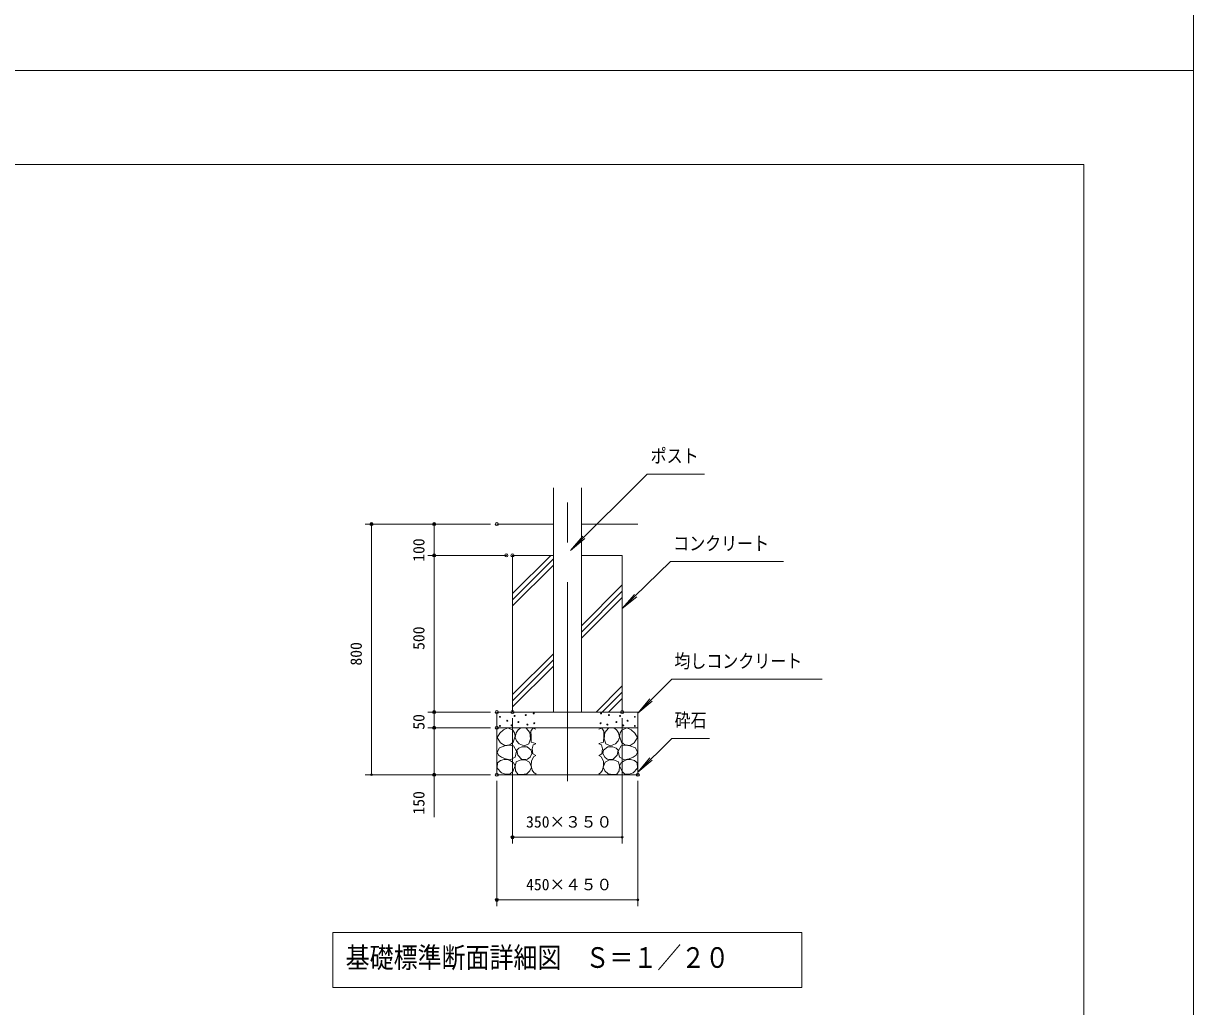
# Model space of a CAD drawing. Units: millimetres on the paper, scale 1:50, with parts at other scales. Extents: x 0 to 420, y -297 to 594.
# Drawn here: x 233.3 to 420, y -149.4 to 7.5 of the extents above; entities that cross this region are included whole.
import ezdxf
from ezdxf.enums import TextEntityAlignment as Align

# ---------------------------------------------------------------- set-up
doc = ezdxf.new("R2010")
doc.units = ezdxf.units.MM
doc.header["$PDMODE"] = 32
doc.header["$PDSIZE"] = 0.5
doc.linetypes.add('USER1', pattern=[50.8, 31.75, -6.35, 6.35, -6.35])
doc.layers.add('0_2', color=7, linetype='Continuous', lineweight=9)
doc.layers.add('DEFPOINTS_5', color=7, linetype='Continuous', lineweight=9)
doc.styles.add('ＭＳ ゴシック', font='')
doc.styles.get('ＭＳ ゴシック').set_extended_font_data('MS Gothic')

# ---------------------------------------------------------------- blocks, each defined once
blk = doc.blocks.new('-000-_DOTSMALL')
at = {"color": 7, "linetype": 'Continuous', "lineweight": 9}
blk.add_circle((0, 0), 0.0625, dxfattribs=at)
blk.add_circle((0, 0), 0.0625, dxfattribs=at)

msp = doc.modelspace()

# ---------------------------------------------------------------- linework, layer by layer
at = {"layer": '0_2'}
for p, q in [((402.5, -15), (17.5, -15)), ((402.5, -282), (402.5, -15)), ((317.844, -102.425), (317.844, -66.618)), ((322.299, -102.425), (322.299, -66.618)), ((317.844, -72.425), (308.821, -72.425)), ((331.321, -72.425), (322.299, -72.425)), ((311.321, -77.425), (311.321, -102.425)), ((317.844, -77.425), (311.321, -77.425)), ((328.821, -77.425), (322.299, -77.425)), ((328.821, -77.425), (328.821, -102.425)), ((308.821, -102.425), (308.821, -112.425)), ((331.321, -102.425), (308.821, -102.425)), ((331.321, -102.425), (331.321, -112.425)), ((331.321, -104.925), (308.821, -104.925)), ((308.872, -106.517), (309.288, -105.792)), ((309.288, -105.792), (309.886, -105.285)), ((309.886, -105.285), (310.574, -104.959)), ((310.574, -104.959), (311.389, -105.303)), ((311.389, -105.303), (311.659, -105.765)), ((311.733, -106.299), (311.425, -107.223)), ((311.659, -105.765), (311.733, -106.299)), ((311.764, -106.484), (311.915, -105.729)), ((311.915, -105.729), (312.225, -105.272)), ((312.225, -105.272), (312.67, -104.974)), ((312.67, -104.974), (313.511, -105.017)), ((313.511, -105.017), (314.093, -105.707)), ((314.093, -105.707), (314.18, -106.678)), ((314.564, -104.977), (314.238, -105.484)), ((314.238, -105.484), (314.275, -106.299)), ((314.275, -106.299), (314.311, -107.241)), ((315.035, -105.14), (314.564, -104.977)), ((325.108, -105.14), (325.578, -104.977)), ((325.578, -104.977), (325.904, -105.484)), ((325.868, -106.299), (325.832, -107.241)), ((325.904, -105.484), (325.868, -106.299)), ((326.049, -105.707), (325.963, -106.678)), ((326.632, -105.017), (326.049, -105.707)), ((327.473, -104.974), (326.632, -105.017)), ((327.918, -105.272), (327.473, -104.974)), ((328.228, -105.729), (327.918, -105.272)), ((328.379, -106.484), (328.228, -105.729)), ((328.484, -105.765), (328.41, -106.299)), ((328.41, -106.299), (328.718, -107.223)), ((328.754, -105.303), (328.484, -105.765)), ((329.569, -104.959), (328.754, -105.303)), ((330.257, -105.285), (329.569, -104.959)), ((330.855, -105.792), (330.257, -105.285)), ((331.271, -106.517), (330.855, -105.792)), ((309.397, -107.332), (308.872, -106.517)), ((308.872, -108.817), (309.216, -108.128)), ((309.216, -108.128), (310.085, -107.839)), ((310.067, -107.784), (309.397, -107.332)), ((310.9, -107.658), (310.067, -107.784)), ((310.085, -107.839), (310.819, -107.704)), ((310.819, -107.704), (311.461, -107.802)), ((311.425, -107.223), (310.9, -107.658)), ((311.461, -107.802), (311.95, -108.654)), ((311.97, -107.045), (311.764, -106.484)), ((312.389, -107.498), (311.97, -107.045)), ((311.98, -108.533), (312.299, -108.177)), ((312.299, -108.177), (312.821, -107.972)), ((313.166, -107.843), (312.389, -107.498)), ((312.821, -107.972), (313.64, -107.972)), ((313.921, -107.498), (313.166, -107.843)), ((313.64, -107.972), (314.287, -108.533)), ((314.18, -106.678), (313.921, -107.498)), ((314.311, -107.241), (315.053, -107.458)), ((314.637, -107.658), (314.456, -108.309)), ((315.035, -107.476), (314.637, -107.658)), ((325.832, -107.241), (325.09, -107.458)), ((325.108, -107.476), (325.506, -107.658)), ((325.506, -107.658), (325.687, -108.309)), ((326.502, -107.972), (325.855, -108.533)), ((325.963, -106.678), (326.222, -107.498)), ((326.222, -107.498), (326.977, -107.843)), ((327.322, -107.972), (326.502, -107.972)), ((326.977, -107.843), (327.753, -107.498)), ((327.844, -108.177), (327.322, -107.972)), ((327.753, -107.498), (328.173, -107.045)), ((328.163, -108.533), (327.844, -108.177)), ((328.173, -107.045), (328.379, -106.484)), ((328.681, -107.802), (328.192, -108.654)), ((329.324, -107.704), (328.681, -107.802)), ((328.718, -107.223), (329.243, -107.658)), ((329.243, -107.658), (330.076, -107.784)), ((330.058, -107.839), (329.324, -107.704)), ((330.927, -108.128), (330.058, -107.839)), ((330.076, -107.784), (330.746, -107.332)), ((330.746, -107.332), (331.271, -106.517)), ((331.271, -108.817), (330.927, -108.128)), ((309.107, -109.29), (308.872, -108.817)), ((309.578, -109.65), (309.107, -109.29)), ((309.386, -110.174), (309.976, -110.012)), ((310.212, -109.921), (309.578, -109.65)), ((309.976, -110.012), (310.493, -110.026)), ((310.954, -110.066), (310.212, -109.921)), ((310.493, -110.026), (310.991, -110.193)), ((311.733, -109.613), (310.954, -110.066)), ((311.95, -108.654), (311.733, -109.613)), ((311.915, -110.388), (312.562, -110.107)), ((312.152, -109.288), (311.98, -108.533)), ((312.799, -110), (312.152, -109.288)), ((312.562, -110.107), (313.36, -110.064)), ((313.727, -109.956), (312.799, -110)), ((313.36, -110.064), (314.05, -110.453)), ((314.115, -109.655), (313.727, -109.956)), ((314.395, -109.029), (314.115, -109.655)), ((314.287, -108.533), (314.395, -109.029)), ((314.673, -109.559), (314.329, -110.247)), ((314.456, -108.309), (314.564, -109.124)), ((314.564, -109.124), (315.017, -109.342)), ((315.035, -109.342), (314.673, -109.559)), ((325.108, -109.342), (325.47, -109.559)), ((325.578, -109.124), (325.126, -109.342)), ((325.47, -109.559), (325.814, -110.247)), ((325.687, -108.309), (325.578, -109.124)), ((325.855, -108.533), (325.747, -109.029)), ((325.747, -109.029), (326.028, -109.655)), ((326.028, -109.655), (326.416, -109.956)), ((326.783, -110.064), (326.093, -110.453)), ((326.416, -109.956), (327.344, -110)), ((327.581, -110.107), (326.783, -110.064)), ((327.344, -110), (327.991, -109.288)), ((328.228, -110.388), (327.581, -110.107)), ((327.991, -109.288), (328.163, -108.533)), ((328.192, -108.654), (328.41, -109.613)), ((328.41, -109.613), (329.188, -110.066)), ((329.65, -110.026), (329.152, -110.193)), ((329.188, -110.066), (329.931, -109.921)), ((330.166, -110.012), (329.65, -110.026)), ((329.931, -109.921), (330.565, -109.65)), ((330.757, -110.174), (330.166, -110.012)), ((330.565, -109.65), (331.036, -109.29)), ((331.036, -109.29), (331.271, -108.817)), ((308.872, -111.406), (308.944, -110.555)), ((309.578, -112.113), (308.872, -111.406)), ((308.944, -110.555), (309.386, -110.174)), ((311.353, -111.913), (310.882, -112.348)), ((310.991, -110.193), (311.475, -110.533)), ((311.733, -110.99), (311.353, -111.913)), ((311.475, -110.533), (311.733, -110.99)), ((311.742, -111.078), (311.915, -110.388)), ((311.802, -111.819), (311.742, -111.078)), ((312.174, -112.351), (311.802, -111.819)), ((314.093, -111.811), (313.576, -112.286)), ((314.05, -110.453), (314.352, -111.251)), ((314.352, -111.251), (314.093, -111.811)), ((314.329, -110.247), (314.293, -110.972)), ((314.293, -110.972), (314.474, -111.696)), ((314.474, -111.696), (314.727, -112.094)), ((325.669, -111.696), (325.415, -112.094)), ((325.85, -110.972), (325.669, -111.696)), ((326.093, -110.453), (325.791, -111.251)), ((325.791, -111.251), (326.049, -111.811)), ((325.814, -110.247), (325.85, -110.972)), ((326.049, -111.811), (326.567, -112.286)), ((327.969, -112.351), (328.34, -111.819)), ((328.4, -111.078), (328.228, -110.388)), ((328.34, -111.819), (328.4, -111.078)), ((328.668, -110.533), (328.41, -110.99)), ((328.41, -110.99), (328.79, -111.913)), ((329.152, -110.193), (328.668, -110.533)), ((328.79, -111.913), (329.261, -112.348)), ((330.565, -112.113), (331.271, -111.406)), ((331.199, -110.555), (330.757, -110.174)), ((331.271, -111.406), (331.199, -110.555)), ((331.321, -112.425), (308.821, -112.425)), ((310.194, -112.366), (309.578, -112.113)), ((310.882, -112.348), (310.194, -112.366)), ((312.756, -112.394), (312.174, -112.351)), ((313.576, -112.286), (312.756, -112.394)), ((314.727, -112.094), (315.071, -112.33)), ((325.415, -112.094), (325.071, -112.33)), ((326.567, -112.286), (327.387, -112.394)), ((327.387, -112.394), (327.969, -112.351)), ((329.261, -112.348), (329.949, -112.366)), ((329.949, -112.366), (330.565, -112.113))]:
    msp.add_line(p, q, dxfattribs=at)
at = {"layer": '0_2', "lineweight": 18}
for p, q in [((332.796, -64.44), (320.585, -76.651)), ((332.796, -64.44), (341.945, -64.44)), ((297.821, -72.425), (287.821, -72.425)), ((288.821, -112.425), (288.821, -72.425)), ((307.821, -72.425), (297.821, -72.425)), ((298.821, -77.425), (298.821, -72.425)), ((320.585, -76.651), (322.513, -74.353)), ((320.585, -76.651), (322.883, -74.723)), ((310.321, -77.425), (297.821, -77.425)), ((298.821, -102.425), (298.821, -77.425)), ((311.321, -83.517), (317.414, -77.425)), ((311.321, -84.507), (317.844, -77.985)), ((336.546, -78.415), (328.821, -85.911)), ((336.546, -78.415), (354.546, -78.415)), ((311.321, -85.497), (317.844, -78.975)), ((322.299, -88.662), (328.821, -82.139)), ((322.299, -89.652), (328.821, -83.129)), ((328.821, -85.911), (330.784, -83.642)), ((328.821, -85.911), (331.148, -84.018)), ((322.299, -90.642), (328.821, -84.119)), ((311.321, -99.639), (317.844, -93.117)), ((311.321, -100.629), (317.844, -94.107)), ((311.321, -101.619), (317.844, -95.097)), ((324.658, -102.425), (328.821, -98.261)), ((336.73, -97.196), (331.321, -102.605)), ((336.73, -97.196), (360.73, -97.196)), ((325.648, -102.425), (328.821, -99.251)), ((326.638, -102.425), (328.821, -100.241)), ((331.321, -102.605), (333.25, -100.307)), ((331.321, -102.605), (333.62, -100.677)), ((307.821, -102.425), (297.821, -102.425)), ((298.821, -104.925), (298.821, -102.425)), ((311.321, -103.425), (311.321, -123.425)), ((328.821, -103.425), (328.821, -123.425)), ((307.821, -104.925), (297.821, -104.925)), ((298.821, -112.425), (298.821, -104.925)), ((336.73, -106.632), (331.321, -112.041)), ((336.73, -106.632), (342.774, -106.632)), ((331.321, -112.041), (333.25, -109.743)), ((331.321, -112.041), (333.62, -110.113)), ((297.821, -112.425), (287.821, -112.425)), ((307.821, -112.425), (297.821, -112.425)), ((298.821, -119.216), (298.821, -112.425)), ((308.821, -113.425), (308.821, -133.425)), ((331.321, -113.425), (331.321, -133.425)), ((328.821, -122.425), (311.321, -122.425)), ((331.321, -132.425), (308.821, -132.425)), ((357.471, -137.602), (282.671, -137.602)), ((282.671, -137.602), (282.671, -146.402)), ((357.471, -146.402), (357.471, -137.602)), ((282.671, -146.402), (357.471, -146.402))]:
    msp.add_line(p, q, dxfattribs=at)
at = {"layer": '0_2', "linetype": 'USER1', "lineweight": 18}
msp.add_line((320.071, -113.448), (320.071, -66.618), dxfattribs=at)
at = {"layer": '0_2'}
for centre in [(314.7, -102.652), (325.443, -102.652), (309.306, -103.194), (309.306, -104.639), (310.467, -103.813), (311.164, -104.562), (311.654, -103.039), (312.248, -104.02), (313.435, -102.91), (313.694, -104.433), (314.778, -104.226), (325.365, -104.226), (326.449, -104.433), (326.707, -102.91), (327.895, -104.02), (328.488, -103.039), (328.979, -104.562), (329.676, -103.813), (330.837, -103.194), (330.837, -104.639)]:
    msp.add_circle(centre, 0.0774, dxfattribs=at)
for p in [(288.821, -72.425), (298.821, -72.425), (298.821, -72.425), (308.821, -72.425), (298.821, -77.425), (310.321, -77.425), (311.321, -77.425), (298.821, -102.425), (298.821, -102.425), (308.821, -102.425), (311.321, -102.425), (328.821, -102.425), (298.821, -104.925), (298.821, -104.925), (308.821, -104.925), (298.821, -112.425), (308.821, -112.425), (308.821, -112.425), (331.321, -112.425), (311.321, -122.425), (308.821, -132.425)]:
    msp.add_point(p, dxfattribs=at)
at = {"layer": 'DEFPOINTS_5'}
for p, q in [((420, 0), (420, 297)), ((420, 0), (0, 0)), ((0, 0), (420, 0)), ((420, -297), (420, 0)), ((308.821, -102.425), (308.821, -112.425)), ((331.321, -102.425), (331.321, -112.425))]:
    msp.add_line(p, q, dxfattribs=at)

# ---------------------------------------------------------------- block references
at = {"layer": '0_2', "xscale": 2.32, "yscale": 2.32}
for p, rotation in [((288.821, -72.425), 90), ((298.821, -72.425), 90), ((298.821, -77.425), 90), ((298.821, -77.425), 270), ((298.821, -102.425), 90), ((298.821, -102.425), 270), ((298.821, -104.925), 90), ((298.821, -104.925), 270), ((288.821, -112.425), 270), ((298.821, -112.425), 270), ((311.321, -122.425), 180), ((308.821, -132.425), 180)]:
    msp.add_blockref('-000-_DOTSMALL', p, dxfattribs=dict(at, rotation=rotation))
for p in [(328.821, -122.425), (331.321, -132.425)]:
    msp.add_blockref('-000-_DOTSMALL', p, dxfattribs=at)

# ---------------------------------------------------------------- texts
at = {"layer": '0_2', "style": 'ＭＳ ゴシック', "width": 0.85}
for s, height, p in [('ポスト', 2.199, (333.362, -63.29)), ('コンクリート', 2.199, (336.963, -77.265)), ('均しコンクリート', 2.199, (337.147, -96.046)), ('砕石', 2.199, (337.191, -105.482)), ('基礎標準断面詳細図\u3000Ｓ＝１／２０', 3.299, (284.696, -144.252))]:
    msp.add_text(s, height=height, dxfattribs=at).set_placement(p, align=Align.BOTTOM_LEFT)
at = {"layer": '0_2', "style": 'ＭＳ ゴシック'}
for s, p in [('100', (297.821, -78.442)), ('500', (297.821, -92.508)), ('800', (287.821, -95.008)), ('50', (297.821, -105.247)), ('150', (297.821, -118.794))]:
    msp.add_text(s, height=1.833, rotation=90, dxfattribs=at).set_placement(p, align=Align.BOTTOM_LEFT)
for s, p in [('350×３５０', (313.479, -121.425)), ('450×４５０', (313.479, -131.425))]:
    msp.add_text(s, height=1.833, dxfattribs=at).set_placement(p, align=Align.BOTTOM_LEFT)

doc.saveas('drawing.dxf')
